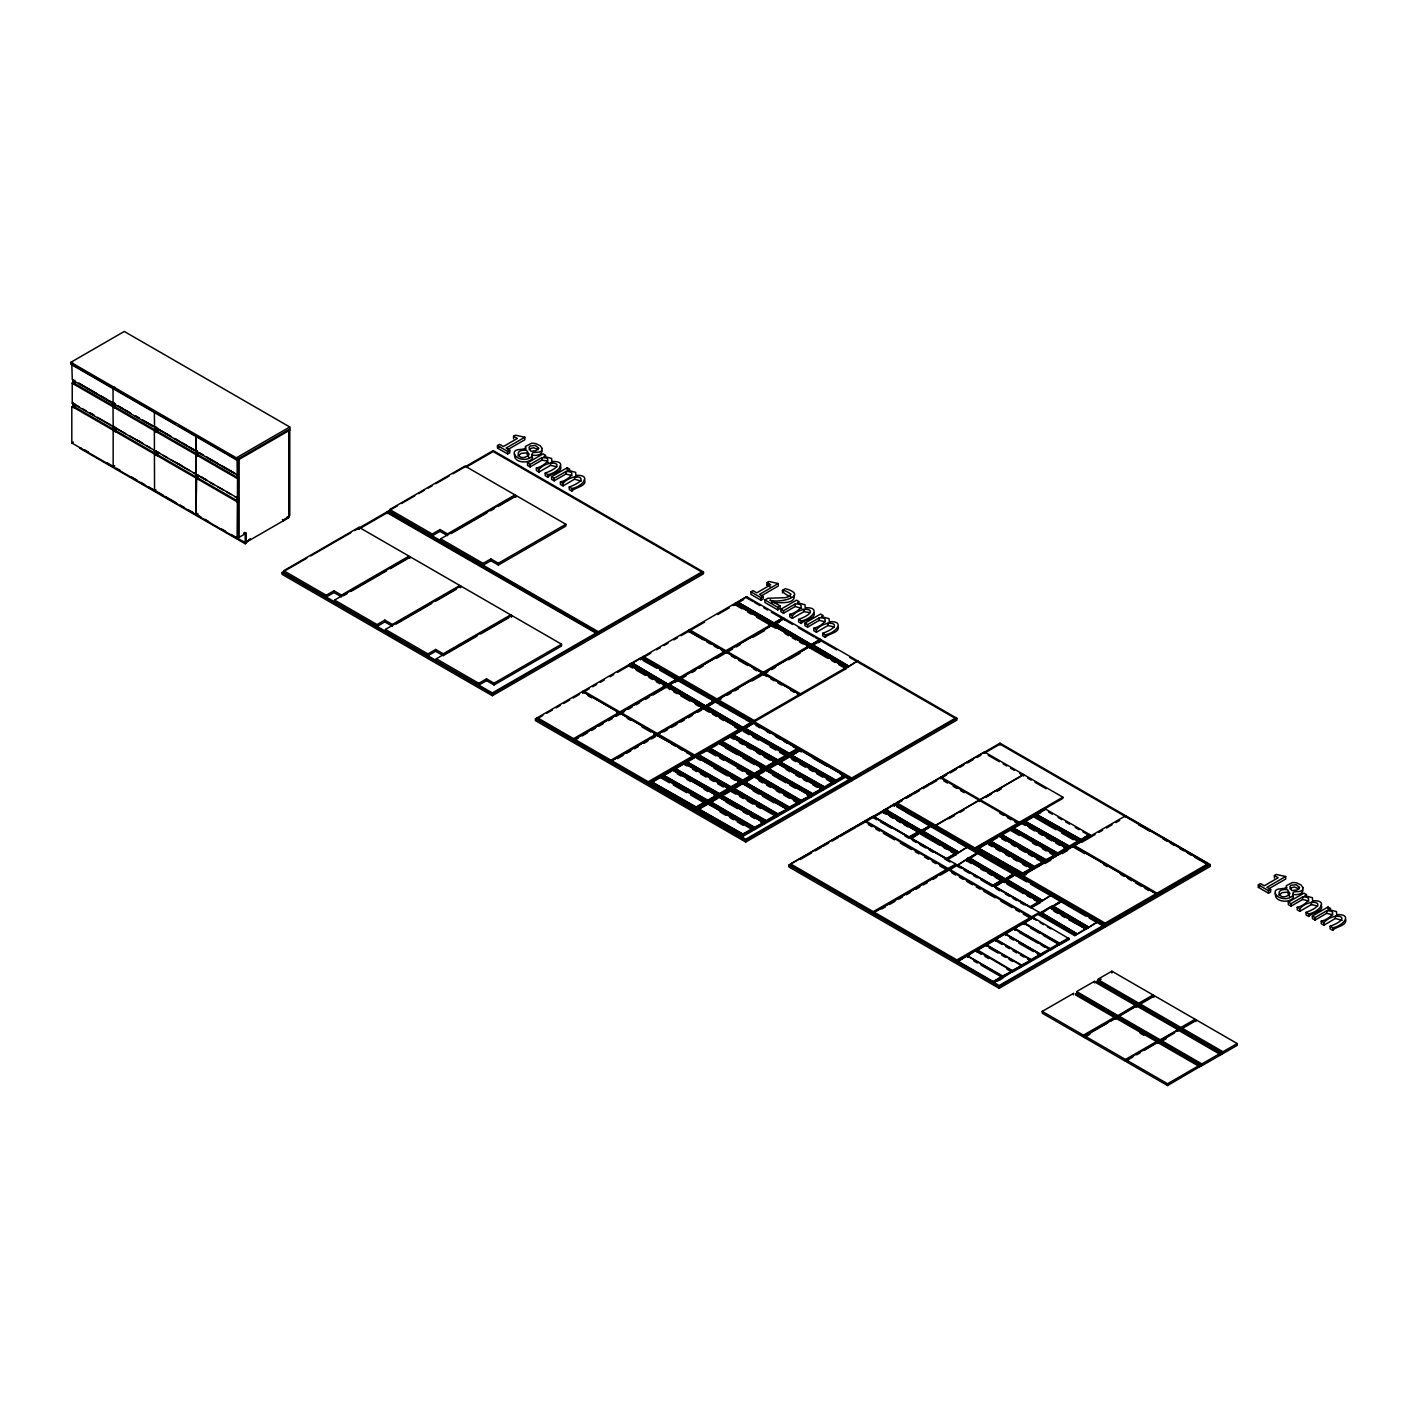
<?xml version="1.0" encoding="UTF-8"?>
<svg xmlns="http://www.w3.org/2000/svg" width="1417" height="1417" viewBox="0 0 1417 1417"><rect width="100%" height="100%" fill="white"/><g stroke="black" fill="none" stroke-linecap="round" stroke-linejoin="round"><path stroke-width="1.5" d="M528.771 457.408L526.628 452.873L521.279 453.369L517.949 455.867M1289.612 896.66L1287.468 892.143L1282.119 892.639L1278.789 895.137M582.582 692.576L582.564 691.39L583.928 692.169L582.724 692.824M617.653 711.688L617.068 712.698L617.67 711.653L583.928 692.169M578.26 738.168L574.47 740.347L574.47 739.16L619.884 712.928L656.354 733.971L656.354 735.175L610.922 761.39L610.922 760.203L656.354 733.971M666.256 685.757L630.317 665.6L629.13 666.22L628.865 664.662L630.175 665.707L629.803 664.112L666.256 685.757L667.389 685.12L630.919 663.457L667.389 685.12M654.105 733.811L654.991 733.191L654.193 734.059M693.675 756.713L693.675 755.527L657.222 735.476L694.543 756.217M665.317 685.704L619.884 711.936L583.432 690.876L583.432 692.081L619.884 713.123L665.317 686.908L665.317 685.704L630.228 665.441L628.953 666.025M666.185 687.334L666.185 686.2L620.752 712.432L620.752 713.619L657.205 734.679L702.637 708.447L702.637 707.26L700.671 707.508L701.273 706.463L667.549 686.997L666.38 687.723M667.549 687.086L668.239 685.013L704.71 706.658L668.239 685.013M691.478 755.527L692.311 754.747L691.443 755.243M705.56 706.552L742.03 728.214L705.56 706.552L704.444 707.207L704.957 708.695L703.718 709.262L703.505 707.756L658.073 733.971L657.258 735.76M703.54 709.049L704.869 708.535L703.594 709.12M722.812 651.041L723.68 650.438L688.609 631.185L703.169 639.793M723.662 650.545L725.043 652.422L679.629 678.637L679.629 677.45L725.043 651.218M760.398 673.022L761.496 672.26L725.911 651.714L680.479 677.946L680.479 679.133L686.165 675.856M734.962 604.829L736.238 604.244L770.458 623.994L769.36 624.755L769.962 623.71M704.869 708.535L738.594 728.019L738.168 729.064L739.089 728.303L738.204 729.011M721.59 698.51L717.799 700.689L717.799 699.502L763.232 673.27C766.42 674.51 761.744 675.679 763.232 672.278L808.646 646.046L808.646 647.25L763.232 673.465L726.762 652.422L726.762 651.218L772.194 625.003L773.505 626.048L774.267 623.799L810.719 645.443L774.267 623.799M775.843 628.298L772.407 626.509L772.194 625.003M797.47 694.029L798.32 693.533L764.595 674.049M799.684 694.312L754.269 720.544L754.269 721.731L799.684 695.517L798.32 693.533M806.432 645.762L807.283 645.266L773.558 625.783L772.336 626.456L773.062 625.712M808.646 646.046L807.283 645.266M809.514 647.658L809.514 646.542L764.1 672.774L764.1 673.961L800.552 695.021L845.967 668.789L845.967 667.602L843.823 667.673L844.603 666.805L810.878 647.339L809.798 648.1L810.4 647.055M843.877 667.744L845.117 667.177M542.144 450.996C541.666 455.477 535.413 455.743 531.96 455.194M1302.985 890.266C1302.506 894.747 1296.254 895.013 1292.8 894.464L1293.402 897.298C1289.913 903.851 1273.529 901.867 1275.601 893.507M525.317 450.145L526.044 448.002M1286.158 889.415L1286.884 887.272M73.099 380.11L72.285 383.316L237.861 478.84L238.286 474.589L237.117 475.669M72.249 403.172L72.214 383.051M80.769 447.648L79.724 448.25L245.212 543.791L246.257 543.189L246.257 533.235L237.117 538.407L71.806 442.972L71.806 406.732L73.029 406.272L73.347 403.154M114.069 406.945L113.006 407.069L113.201 427.544L113.732 426.765M113.395 403.845L74.109 380.996M113.006 387.921L113.112 404.111L113.927 403.137M113.165 430.626L113.165 466.848L114.724 465.963M113.218 430.148L114.228 430.06L114.299 427.296M237.56 475.226L154.984 427.544M155.817 430.52L155.657 427.102M196.29 475.173L195.741 454.839L196.892 454.928M195.741 435.71L196.361 451.438M195.741 478.291L195.741 514.53L197.459 513.733M196.662 478.45L195.918 514.619M196.715 478.22L197.034 475.067M237.117 502.185C239.207 502.84 238.641 496.056 237.135 499.103M1118.668 1015.971L1077.062 991.794M1174.498 1032.975L1159.885 1041.406L1118.686 1017.619L1119.111 1015.582L1136.771 1005.468L1136.186 1006.725M1222.021 1054.106L1180.822 1030.017L1222.021 1054.106L1201.953 1065.69L1160.753 1041.902L1161.178 1039.865L1178.82 1029.752L1178.253 1030.868M1160.753 1041.619L1201.953 1065.389L1202.378 1063.653L1219.878 1053.557L1219.665 1055.098L1222.021 1053.805M72.285 379.632L71.806 364.151L73.347 363.248M113.395 427.243L114.033 426.446M155.64 430.414L154.577 430.644L155.711 430.803M196.077 454.68L197.016 454.308M197.158 454.538L197.459 451.421M1118.934 1015.812L1117.818 1016.821L1076.619 993.034L1117.818 1017.123L1137.904 1005.238L1096.705 981.45L1094.544 982.689M1160.984 1040.096L1159.885 1041.105L1118.686 1017.317M658.586 735.423L657.205 734.484L611.79 760.699L611.79 761.903M704.851 708.766L740.383 729.153L751.683 722.032L740.383 729.153M764.1 673.784L763.249 674.474L766.88 676.564M883.429 812.703L882.862 811.215L873.722 817.078L910.192 838.138L918.801 833.161L918.287 832.257L909.661 837.234L873.722 816.493M883.269 812.649L884.332 809.762L920.784 831.407L884.332 809.762M918.287 832.257L883.198 811.551M920.589 834.188L920.182 832.753L911.042 838.634L947.512 859.676L956.121 854.699L955.607 853.813L946.999 858.791L911.042 838.032M920.837 834.259L920.536 833.143L955.607 853.813M966.961 860.951L966.465 859.481L957.325 865.344L993.795 886.404L1002.404 881.427L1001.89 880.524L993.282 885.501L957.325 864.76M966.801 860.81L976.384 854.362M967.226 956.103L967.563 957.272M1001.89 880.524L966.801 859.818M976.703 950.577L977.039 951.799M1004.139 881.25L1039.21 902.08L1030.602 907.057L995.177 886.599L1003.785 881.02L1004.157 882.419M986.214 945.05L986.533 946.326M1001.482 976.915L1001.465 975.746L1001.536 976.951M1033.276 917.454L1024.137 923.317L1060.589 944.377L1069.215 939.4L1068.701 938.497L1060.075 943.474L1024.137 922.733L1033.276 917.454L1034.109 918.942M1011.012 970.486L1011.26 971.548M1033.595 917.791L1068.701 938.497M1020.435 964.959L1020.417 965.916M1039.37 953.907L1040.255 954.916L1031.629 959.894L995.69 939.152L1004.83 933.874L1041.637 955.324L1050.245 949.744L1041.105 954.42L1005.167 933.679L1039.405 953.836L1039.37 954.969M1024.154 923.14L1014.643 928.206L1050.599 948.947L1059.721 944.271L1051.113 949.851L1014.643 928.79L1049.731 949.443M1059.207 943.97L1024.208 923.37M195.936 478.255L196.998 478.202M514.761 454.237C512.688 462.597 529.072 464.581 532.562 458.028L531.871 455.229M1118.066 1015.564L1135.743 1004.99L1135.531 1006.531L1137.904 1005.238M629.307 666.22L632.496 667.956M155.02 454.467L155.657 451.173M196.237 451.846L195.918 435.798M1076.619 993.034L1077.062 991.298L1094.703 981.184L1094.172 982.654M1077.062 992.786L1118.367 1016.503M1094.438 981.786L1135.637 1005.556M1097.998 980.706L1097.998 979.2L1111.867 971.194L1153.084 994.982L1153.084 996.771L1138.772 1005.043L1097.573 980.954L1139.197 1004.494L1139.197 1002.988L1153.084 994.982M1114.701 1017.654L1075.485 994.876M1115.551 1018.15L1084.288 1035.685L1084.288 1037.474L1125.488 1061.262L1132.945 1056.958M1140.065 1004.99L1140.065 1003.484L1153.934 995.478L1195.133 1019.266L1195.133 1021.055L1180.822 1029.327L1139.622 1005.238L1181.264 1028.777L1181.264 1027.272L1195.133 1019.266M1156.927 1041.814L1115.675 1018.079L1115.445 1019.124L1117.818 1017.831L1159.017 1041.619L1144.121 1050.511M1157.618 1042.434L1198.817 1066.222M1160.31 1040.857L1119.111 1017.069M1161.178 1041.353L1202.378 1065.141M1177.704 1029.84L1160.133 1039.848M1178.554 1030.354L1219.754 1054.124M1182.115 1029.273L1182.115 1027.768L1196.001 1019.762L1237.2 1043.55L1237.2 1045.339L1222.889 1053.61L1181.689 1029.521L1223.314 1053.061L1223.314 1051.556L1237.2 1043.55M560.193 465.856C564.161 471.985 549.991 473.845 547.848 477.175L545.226 475.651L545.226 473.119C570.307 463.749 548.928 457.904 538.991 469.523L536.37 468L536.37 470.533L538.991 472.056L550.558 465.307L556.863 466.813M584.247 479.743C588.214 485.872 574.044 487.731 571.901 491.044L569.28 489.538L569.28 487.005C594.343 477.635 572.982 471.79 563.045 483.41L560.406 481.886L560.406 484.419L563.045 485.925L574.593 479.194L581.324 481.16M814.244 612.799C815.554 619.034 804.041 619.743 801.26 623.462L798.639 621.957L798.639 619.424C823.702 610.054 802.341 604.209 792.404 615.828L789.765 614.305L789.765 616.838L792.404 618.343L803.953 611.613L809.55 612.605M838.279 626.668C839.608 632.921 828.095 633.629 825.314 637.349L822.675 635.826L822.675 633.31C847.756 623.923 826.377 618.095 816.44 629.697L813.819 628.192L813.819 630.724L816.44 632.23L828.006 625.499L834.312 626.987M1321.051 905.126C1325.001 911.255 1310.831 913.115 1308.706 916.427L1306.067 914.921L1306.067 912.389C1331.148 903.019 1309.769 897.174 1299.832 908.793L1297.21 907.27L1297.21 909.803L1299.832 911.326L1311.398 904.577L1317.704 906.065M1345.725 919.651C1347.036 925.886 1335.54 926.594 1332.742 930.314L1330.12 928.808L1330.12 926.275C1355.183 916.888 1333.822 911.06 1323.885 922.68L1321.246 921.156L1321.246 923.689L1323.885 925.195L1335.434 918.464L1342.165 920.43M289.776 428.979L236.338 459.834L70.85 364.293L70.85 362.309L124.289 331.454L289.776 426.995L289.776 515.575L288.749 516.178M113.165 388.028L114.724 387.142M71.806 442.972L73.347 442.069M156.1 427.544L142.55 420.229M155.835 427.881L156.1 431.955M113.006 466.76L114.547 465.856M197.211 451.775L197.459 455.849M154.364 490.636L155.923 489.751M162.477 496.021L163.504 495.419M70.85 362.309L236.338 457.85L289.776 426.995M178.896 425.968L237.117 459.586L238.658 458.701L238.658 537.521L237.206 536.671M289.776 430.183L238.747 459.639L237.206 458.736M238.658 498.607L72.232 403.314L72.958 402.534M246.257 534.439L245.212 535.024L245.212 543.791M283.276 519.968L288.005 517.24L283.276 520.978L282.444 519.508M246.257 542.197L288.749 517.666L288.749 430.768M245.513 542.764L250.26 539.027L245.513 542.764L241.475 540.426M507.959 449.508L524.839 439.766L524.839 437.233L506.082 448.073L509.766 450.199L509.766 452.731L507.658 453.954L497.491 448.091L497.491 445.558L499.616 444.336L503.407 446.514L517.347 438.455L513.574 436.277L513.574 438.809M513.574 436.277L515.487 435.178L524.839 437.233M595.76 633.204L492.337 692.931L283.737 572.503L283.737 570.714L358.997 527.266L408.982 556.119L408.982 557.926L390.242 568.748M466.37 467.061L493.187 451.58L701.769 572.007L598.346 631.716L389.764 511.289L389.764 509.5L465.006 466.051L514.991 494.923L514.991 496.712L498.129 506.454M354.675 530.56L387.178 511.785L597.478 633.204L597.478 634.993L492.337 695.712L282.018 574.292L282.018 572.503L306.869 558.156M310.695 555.942L350.849 532.757M388.028 513.078L388.028 511.289L397.592 505.78M401.418 503.566L414.809 495.844M418.635 493.63L424.356 490.317M428.182 488.103L432.008 485.907M435.834 483.693L449.224 475.97M453.033 473.756L493.187 450.588L703.505 572.007L703.505 573.796L598.346 634.497L387.178 512.777L358.448 529.373M497.491 448.091L499.616 446.869M497.491 445.558L507.658 451.421L509.766 450.199M548.538 462.615L546.271 460.773L541.79 460.206L530.135 466.937L527.496 465.414L527.496 462.881L543.118 453.865L545.74 455.388L544.004 456.398L551.603 458.453L551.833 461.517C568.323 460.507 558.705 472.64 547.848 474.642L545.226 473.119M527.496 462.881L530.135 464.404L541.79 457.673C555.163 457.124 542.906 466.955 536.37 468M283.737 570.714L326.229 595.246L333.987 590.765L341.497 595.087L408.982 556.119M389.764 509.5L432.256 534.032L440.014 529.551L447.506 533.89L514.991 494.923M341.497 595.087L341.497 596.876L333.987 592.554L326.229 597.035L326.229 595.246M447.506 533.89L447.506 535.679L440.014 531.34L432.256 535.821L432.256 534.032M334.589 601.853L334.589 600.064L409.85 556.633L459.834 585.487L459.834 587.276M440.616 538.867L515.859 495.419L565.844 524.272L565.844 526.079L498.359 565.029L490.867 560.707L483.108 565.188L483.108 563.399L440.616 538.867L440.616 540.656M343.375 595.795L347.112 593.634M350.867 591.474L386.487 570.909M451.261 533.518L486.881 512.954M490.619 510.775L494.374 508.614M572.061 475.563L565.826 474.075L554.171 480.824L551.55 479.3L551.55 476.767L567.154 467.752L569.793 469.275L568.058 470.267L575.656 472.339L575.887 475.403C592.377 474.394 582.759 486.527 571.901 488.528L569.28 487.005M551.55 476.767L554.171 478.291L565.826 471.56C579.216 470.993 566.959 480.841 560.406 481.886M334.589 600.064L377.081 624.596L384.839 620.115L392.35 624.454L459.834 585.487M483.108 563.399L490.867 558.918L498.359 563.24L565.844 524.272M392.35 624.454L392.35 626.243L384.839 621.921L377.081 626.385L377.081 624.596M385.442 631.22L385.442 629.431L460.702 585.983L510.687 614.854L510.687 616.643M396.087 624.082L431.707 603.518M435.462 601.357L456.079 589.437M385.442 629.431L427.952 653.963L435.692 649.482L443.202 653.804L510.687 614.854M476.944 636.127L443.202 655.61L435.692 651.271L427.952 655.752L427.952 653.963M436.312 658.781L511.555 615.35L561.539 644.204L561.539 645.993L494.055 684.96L486.545 680.638L478.804 685.12L478.804 683.313L436.312 658.781L436.312 660.588M480.7 633.948L508.809 617.723M478.804 683.313L486.545 678.849L494.055 683.171L561.539 644.204M282.018 572.503L492.337 693.923L597.478 633.204M388.028 511.289L598.346 632.708L703.505 572.007M761.372 595.813L778.252 586.071L778.252 583.538L759.494 594.378L763.178 596.504L763.178 599.037L761.053 600.259L750.904 594.396L750.904 591.863L753.029 590.641L756.802 592.82L770.759 584.76L766.987 582.582L766.987 585.115L770.759 587.293M766.987 582.582L768.882 581.484L778.252 583.538M774.408 735.352L850.891 779.509L850.891 781.298L745.732 842.017L535.431 720.598L535.431 718.809L640.573 657.895L770.582 733.156M641.44 659.383L641.44 657.594L746.6 596.681L956.9 718.295L956.9 720.102L851.741 780.802L841.503 775.099M766.987 585.115L768.882 584.017M629.803 664.715L630.919 664.059M633.682 662.465L640.573 658.498L641.104 659.383M737.974 602.26L774.426 623.303L737.974 602.26L746.6 596.681M539.045 717.711L542.888 715.479M546.608 713.336L552.471 709.952M556.066 707.88L560.14 705.524M563.647 703.505L569.705 699.998M573.106 698.032L579.287 694.472M582.617 692.665L589.118 688.804M592.696 686.731L596.681 684.429M600.347 682.303L604.244 680.054M609.93 676.777L613.756 674.563M617.493 672.402L632.921 663.51M679.629 677.45L643.159 656.408L643.159 657.594L650.828 653.166M656.567 649.854L660.411 647.64M663.988 645.567L668.062 643.212M673.819 639.899L677.645 637.685M681.01 635.737L704.586 622.134M717.834 614.482L729.348 607.84M733.191 605.626L743.659 599.568M582.848 692.931L583.946 692.258M688.875 631.734L689.955 631.114L689.441 629.679L725.911 650.722L771.326 624.507L771.326 625.694L725.911 651.926M735.157 605.006L736.255 604.333L734.874 603.447L734.874 604.652M750.904 591.863L761.053 597.726L763.178 596.504M782.361 590.358L785.319 588.657C809.922 595.547 779.244 603.766 769.909 600.082L780.129 605.98L780.129 608.513L777.738 609.895L764.897 602.473L764.897 599.94L767.819 598.257L785.284 597.708L789.411 596.344L791.005 594.237C779.864 586.231 780.625 593.245 791.005 596.77M764.897 599.94L777.738 607.362L780.129 605.98M801.827 608.46L795.185 606.494L783.53 613.242L780.909 611.719L780.909 609.186L796.513 600.17L799.153 601.694L797.417 602.686L805.015 604.758L805.246 607.822C821.736 606.813 812.118 618.946 801.26 620.947L798.639 619.424M780.909 609.186L783.53 610.709L795.185 603.979C808.576 603.412 796.319 613.26 789.765 614.305M663.953 684.925L663.351 685.97L664.431 685.208M722.953 651.377L724.176 650.722M617.068 712.698L618.166 712.078M663.351 685.97L664.449 685.367M723.077 651.483L724.176 650.881M769.36 624.755L770.458 624.153M573.602 738.664L619.034 712.432L619.034 713.619L573.602 739.851L573.602 738.664L537.149 717.604L537.149 718.809L745.732 839.218L849.155 779.509M666.256 685.155L667.903 684.216M668.417 683.915L677.043 678.938L668.417 684.517L631.964 662.873L668.417 684.517M771.769 624.259L783.052 617.741L771.769 624.844L736.344 604.404L735.813 602.898L772.283 623.958L771.769 624.844M669.285 684.411L705.737 706.056L669.285 685.013L677.893 679.434L678.424 680.939M775.294 623.214L811.764 644.859L775.294 623.799L783.92 618.237L784.433 619.725M667.124 686.253L668.239 685.615M669.285 685.013L677.893 680.036M773.133 625.056L774.267 624.401M775.294 623.799L783.92 618.822M620.77 713.442L620.168 714.487L619.884 711.936M726.779 652.227L726.195 653.272L725.911 650.722M582.033 735.972L587.718 732.695M591.509 730.517L595.282 728.32M599.072 726.142L602.863 723.963M608.531 720.686L612.321 718.49M616.112 716.311L624.543 711.44M628.333 709.262L632.106 707.065M635.896 704.887L639.687 702.708M645.355 699.413L649.145 697.235M652.936 695.056L667.035 686.749L703.062 707.597L714.363 700.494L703.062 707.597M667.637 686.554L669.798 685.314M674.97 682.321L678.424 680.337M691.833 672.579L695.623 670.4M699.413 668.222L703.204 666.025M716.453 658.374L724.016 654.016M726.779 652.422L726 653.095L727.275 652.511M728.657 651.324L732.447 649.145M736.238 646.949L740.011 644.77M753.259 637.119L764.631 630.565M773.664 625.34L779.261 622.116M620.044 714.381L621.248 713.725M825.456 621.868L819.239 620.38L807.584 627.111L804.945 625.606L804.945 623.073L820.567 614.057L823.188 615.58L821.453 616.572L829.051 618.644L829.282 621.709C845.772 620.699 836.154 632.832 825.314 634.816L822.675 633.31M804.945 623.073L807.584 624.596L819.239 617.865C832.611 617.298 820.354 627.129 813.819 628.192M654.317 734.201L655.469 733.475M806.627 646.258L807.779 645.55M620.752 712.432L657.205 733.475L702.637 707.26M716.949 698.988L762.364 672.774L762.364 673.961L716.949 700.193L716.949 698.988L680.479 677.946M811.764 644.257L820.372 639.28L809.089 646.4L811.232 644.558M706.605 705.967L743.057 727.612L706.605 706.552L715.213 700.99L715.744 701.876M846.41 667.938L857.692 660.836L846.41 667.938L810.985 647.498L810.471 645.993L811.587 645.355L848.039 666.397L811.587 645.355M812.614 644.753L849.084 666.397L812.614 644.753L821.24 639.775L821.754 641.263L836.668 649.889M704.444 707.809L705.56 707.154M706.605 706.552L715.213 701.592M810.471 646.595L811.587 645.957M812.614 645.355L821.24 640.378M617.475 758.626L623.143 755.332M626.934 753.153L630.724 750.975M634.497 748.778L638.288 746.6M643.973 743.323L647.746 741.126M651.537 738.948L655.327 736.769M663.758 731.898L667.531 729.702M671.321 727.523L677.007 724.246M680.78 722.068L684.57 719.871M688.361 717.693L692.151 715.496M697.819 712.22L701.61 710.041M704.957 708.11L714.009 702.885M727.275 695.216L731.048 693.037M734.838 690.858L738.629 688.662M751.878 681.028L767.872 671.782M771.663 669.603L775.453 667.407M788.702 659.755L800.056 653.202M827.741 658.267L809.514 647.746L810.382 647.25M810.985 646.896L813.128 645.656M818.3 642.663L821.754 640.679M657.311 735.848L658.586 735.264M763.373 674.722L764.595 674.209M798.302 693.639L797.488 694.312L798.816 693.816M843.77 667.584L845.046 667.354M691.514 755.598L692.789 755.013M691.779 755.81L692.789 755.243M797.789 694.596L798.798 694.029M611.79 760.699L648.242 781.759L693.675 755.527M658.073 733.971L694.543 755.031L739.957 728.799L739.957 730.003L734.484 726.832M764.1 672.774L800.552 693.816L845.967 667.602M742.366 729.596L741.339 729.011L648.242 782.946L648.242 781.759M824.942 787.232C824.907 790.19 844.886 773.912 824.428 786.931L780.554 762.187L789.18 757.209L788.649 756.324L742.207 729.702L742.207 728.497L743.836 728.745L743.323 727.86M753.49 722.581C737.672 733.776 745.767 723.821 753.49 723.184M649.624 782.538L660.924 776.622L649.11 783.442C649.021 780.537 649.836 784.965 651.271 782.804L695.145 808.133L651.271 782.804M699.095 809.213L742.969 834.542L752.108 829.866L751.595 828.98L742.969 833.958L699.095 809.213L707.721 804.236L707.207 803.35L660.747 776.729L660.747 775.524L672.03 770.21M672.561 770.511L672.384 768.811L684.198 763.196L661.774 776.729L661.261 775.825M708.677 801.898L708.075 803.439L730.995 790.208L684.021 763.285L684.021 762.098L695.836 756.465L740.737 782.397L740.737 783.583L729.968 789.818M686.182 761.443L695.836 756.465M742.721 781.847C741.693 780.891 747.999 778.801 752.374 775.684L752.374 776.87L741.587 783.087L695.658 756.572L695.658 755.385L707.455 749.752M697.802 754.73C706.268 748.211 713.406 748.07 698.847 754.73L742.721 780.058L751.329 775.081L751.86 775.985L742.721 780.661L698.847 755.332M707.455 750.355L707.296 748.654L718.578 743.34M719.446 742.242C731.03 735.281 737.903 733.156 722.121 741.286L765.995 766.615L774.603 761.655L775.648 763.444L764.861 769.661L718.933 743.128C718.826 740.241 719.641 744.669 721.076 742.49L764.95 767.819L721.076 742.49M730.729 736.911L730.57 735.228L733.227 734.874L754.003 722.883L797.877 748.814M732.713 734.573L741.853 729.294M742.207 728.497L744.35 727.86M684.535 762.984L686.182 762.045L730.038 787.976L684.535 762.399M696.172 756.271L697.802 755.332L741.676 781.245L696.172 755.668M707.809 748.955L730.729 736.326L774.603 761.655M731.083 736.114L732.713 735.175L776.587 761.106L731.083 735.529M652.298 782.202L696.172 807.531L705.312 802.854L704.798 801.951L696.172 806.928L652.298 782.202L660.924 777.225M706.693 803.244L717.463 797.027L717.463 795.84L716.435 795.238L707.809 800.215L663.935 775.489L670.826 771.503M672.898 769.112L718.401 794.689L674.545 769.36M675.572 768.758L719.446 794.087L728.586 789.411L728.055 788.525L719.446 793.502L675.572 768.758L684.198 763.781M739.692 781.794L731.083 786.772L687.21 762.045L695.836 757.068M707.809 749.558L709.439 749.203L753.313 774.532L709.439 749.203M755.031 775.347L764.011 770.157L764.011 768.97L762.966 768.368L754.358 773.345L710.484 748.601L717.374 744.633M730.57 736.415L776.498 762.948L787.285 756.713L787.285 755.527C760.238 771.468 804.608 744.988 777.632 759.902L733.758 735.175L742.366 730.198M742.721 728.799L788.224 754.375L744.35 729.047M797.877 748.211L789.251 753.189L745.395 728.462L754.003 722.883M650.137 783.442L694.011 808.168L695.145 807.531M661.774 776.126L706.782 801.402L662.908 775.489L706.782 800.818M673.412 770.016L717.285 794.742L718.401 794.087M685.049 763.285L728.923 788.029L730.038 787.374M696.686 756.572L740.56 781.298L741.676 780.661M708.323 749.859L752.197 774.585L753.313 773.93M719.96 743.128L763.834 767.872L764.95 767.217M731.597 736.415L775.471 761.142L776.587 760.504M743.234 729.702L787.108 754.429L788.224 753.791M694.011 808.168L696.172 808.717L695.658 807.832M705.648 801.455L707.809 802.004L707.296 801.101M663.935 775.489L707.809 800.818L716.949 795.539M717.285 794.742L719.446 795.291L718.933 794.388M728.923 788.029L731.083 788.56L730.57 787.675M687.21 762.045L731.083 787.374L740.223 782.095M740.56 781.298L741.073 782.202L742.207 780.962M752.197 774.585L754.358 775.134L753.826 774.231M710.484 748.601L754.358 773.93L763.48 768.669M763.834 767.872L765.995 768.421L765.463 767.518M722.121 741.888L765.995 767.217L775.117 761.939M775.471 761.142L777.632 761.691L777.101 760.805M787.108 754.429L789.251 754.978L788.738 754.074M745.395 728.462L789.251 753.791L798.905 748.814L798.905 750L788.135 756.217M694.011 808.77L696.172 808.133M696.172 808.717L696.686 807.229L705.825 802.553L705.825 803.74L695.056 809.975L694.543 809.072M705.648 802.057L707.809 801.402M708.837 800.818L717.463 795.84M717.285 795.344L719.446 794.689M719.446 795.291L719.96 793.786L729.1 789.11L729.1 790.314L718.33 796.531L672.384 770.016M728.923 788.614L731.083 787.976M732.111 787.374L740.737 782.397M741.073 781.599L742.721 781.245M752.197 775.188L754.358 774.532M755.385 773.93L764.011 768.97M763.834 768.457L765.995 767.819M765.995 768.421L766.508 766.916L775.648 762.24M775.471 761.744L777.632 761.106M787.108 755.031L789.251 754.375M789.251 754.978L789.783 753.49L798.905 748.814M707.809 802.004L708.837 801.402M731.083 788.56L732.111 787.976M754.358 775.134L755.385 774.532M777.632 761.691L778.659 761.106M763.745 822.551L754.606 827.227L710.732 801.898L754.606 827.829L764.259 822.852L764.259 824.056L753.49 830.273L707.544 803.74L695.906 810.471L695.906 809.266L697.554 809.514L697.04 808.629M707.207 803.35L698.067 808.629L706.693 803.049M718.844 796.637C703.027 807.832 711.104 797.86 718.844 797.222M766.243 822.303C765.233 821.346 771.539 819.256 775.896 816.139L775.896 817.326L765.127 823.543L719.181 797.027L719.181 795.84L720.828 796.088L720.314 795.185M730.481 789.907L721.342 795.185L729.968 789.606M787.02 809.125L777.88 813.801L734.006 788.472L777.88 814.403L787.533 809.426L787.533 810.613L776.764 816.83L730.818 790.314L730.818 789.11L732.465 789.358L731.934 788.472M786.506 808.824L742.632 783.495C712.645 799.578 761.992 771.557 734.006 789.074M742.632 784.097L743.571 781.759M745.643 782.343L789.517 807.672L798.657 802.996L798.143 802.111L789.517 807.088L745.643 782.343L754.269 776.782L744.616 781.759L753.224 776.179M810.294 795.681L801.154 800.357L757.28 775.028L801.154 800.959L810.807 795.982L810.807 797.169L800.038 803.404L754.092 776.87L754.092 775.684L755.739 775.931L755.208 775.028M765.393 769.75C749.558 780.962 757.652 770.99 765.393 770.352M765.906 770.653L766.845 768.315M777.012 763.037C758.591 775.878 773.345 761.797 777.543 763.338L822.445 789.269L822.445 790.456L811.675 796.673L765.729 770.157M824.942 787.817L834.082 782.538L834.082 783.743L823.312 789.96L777.366 763.444L777.366 762.24L778.996 762.488L778.482 761.602M788.649 756.324L779.527 761.602L788.135 756.023M789.18 757.209L790.119 754.871M800.286 749.611C784.469 760.805 792.564 750.833 800.286 750.195M695.906 809.266L698.067 808.629M708.075 802.854L709.704 801.898M719.181 795.84L721.342 795.185M730.818 789.11L732.979 788.472M732.979 787.87L742.118 783.194M742.455 782.397L744.616 781.759M744.616 781.157L753.755 776.481L754.269 777.366M754.092 775.684L756.253 775.028M765.729 768.97L767.89 768.315M777.366 762.24L779.527 761.602M789.003 755.527L791.164 754.871M731.331 789.411L732.979 789.074L776.853 814.988L732.979 789.074M742.969 783.3L744.616 782.343L788.49 808.275L742.969 782.698M754.606 775.985L800.818 749.894L844.674 775.825M696.438 809.568L741.941 835.144L698.067 809.815M708.075 803.439L709.704 803.102L753.578 828.431L709.704 803.102M710.732 802.5L717.64 798.515M719.694 796.124L765.215 821.718L721.342 796.389M722.369 795.787L766.243 821.116L775.382 816.44L774.869 815.537L766.243 820.514L722.369 795.787L730.995 790.81M754.606 776.569L756.253 776.233L800.127 801.561L756.253 776.233M757.28 775.63L764.17 771.645M766.243 769.254L811.764 794.831L767.89 769.502M821.417 788.667L812.791 793.644L768.917 768.917L777.543 763.94M789.517 755.828L810.223 767.093M844.674 775.241L836.065 780.2L792.192 755.474L800.818 749.894M696.951 810.471L740.825 835.198L741.941 834.542M708.589 803.74L752.462 828.484L753.578 827.829M720.226 797.027L764.1 821.754L765.215 821.116M731.331 790.013L775.719 815.041L776.853 814.403M743.5 783.583L787.356 808.328L788.49 807.672M755.119 776.87L798.993 801.615L800.127 800.959M766.756 770.157L810.63 794.884L811.764 794.246M777.88 762.541L823.383 788.118M790.031 756.713L835.02 781.405L814.049 769.289M740.825 835.198L742.969 835.747L742.455 834.843M752.462 828.484L754.606 829.034L754.092 828.13M764.1 821.754L765.729 821.417M775.719 815.041L777.88 815.59L777.366 814.686M787.356 808.328L789.517 808.877L789.003 807.973M798.993 801.615L801.154 802.146L800.64 801.26M810.63 794.884L812.791 795.433L812.278 794.547M768.917 768.917L812.791 794.246L821.931 788.968M822.267 788.171L824.428 788.72L823.915 787.817M833.904 781.458L836.065 782.007L835.552 781.104M792.192 755.474L836.065 780.802L845.205 775.524L845.719 777.03L834.95 783.247L789.003 756.713M740.825 835.8L742.969 835.144M742.969 835.747L743.5 834.259L752.622 829.565L752.622 830.769L741.853 836.986L741.339 836.083M752.462 829.069L754.606 828.431M754.606 829.034L755.119 827.528L764.259 822.852M764.1 822.356L766.243 821.718M775.719 815.643L777.88 814.988M777.88 815.59L778.394 814.102L787.533 809.426M787.887 808.629L789.517 808.275M789.517 808.877L790.031 807.371L799.17 802.695L799.17 803.9L788.401 810.117L742.455 783.583M798.993 802.199L801.154 801.561M801.154 802.146L801.668 800.658L810.807 795.982M810.63 795.486L812.791 794.831M812.791 795.433L813.305 793.945L822.445 789.269M822.267 788.773L824.428 788.118M834.418 781.759L836.065 781.405M836.065 782.007L836.579 780.501L845.719 775.825M824.428 788.72L825.456 788.118M535.431 718.809L745.732 840.228L850.891 779.509M641.44 657.594L851.741 779.013L956.9 718.295M1102.568 925.815L999.144 985.523L790.544 865.096L790.544 863.909L864.512 821.205L1031.718 917.95L1039.299 913.575L1039.299 912.371L956.564 864.6L948.965 868.993L948.965 870.18L956.564 865.805L960.319 867.966M865.362 821.913L865.362 820.709L872.943 816.334L955.696 864.104L955.696 865.309L948.115 869.684M885.359 809.178L921.829 830.823L885.359 809.762L893.985 804.201L1104.286 925.815L1104.286 927.604L999.144 988.322L788.826 866.903L788.826 865.096L893.985 804.395M984.673 753.029L999.995 744.173L1208.577 864.6L1105.154 924.327L896.571 803.9L896.571 802.695L940.091 777.579L1019.319 823.507L1062.856 798.373L1062.856 797.186L1023.8 774.638L980.281 799.773L1019.319 822.321L1062.856 797.186M940.959 778.27L940.959 777.065L984.478 751.949L1023.535 774.479L1023.535 775.684L1019.815 773.54M894.853 805.688L894.853 803.9L999.995 743.181L1210.313 864.6L1210.313 866.389L1105.154 927.108L1089.177 918.074M883.216 811.02L884.332 810.365M885.359 809.762L893.985 804.785L894.499 805.688M800.038 859.623L811.622 852.945M815.2 850.873L821.205 847.401M822.781 846.498L828.484 843.204M832.275 841.025L838.439 837.465M839.856 836.632L855.673 827.51M856.913 826.784L888.229 808.7M896.571 803.9L902.31 800.57M906.03 798.426L911.893 795.043M913.593 794.069L919.544 790.633M923.069 788.596L929.127 785.089M930.632 784.221L936.796 780.678M940.622 778.464L946.627 774.993M950.205 772.938L956.103 769.52M959.77 767.394L963.666 765.162M967.439 762.984L973.178 759.654M976.915 757.51L980.847 755.243M909.661 836.632L918.287 831.655M921.829 830.22C949.071 814.917 905.587 840.246 921.298 830.521M909.661 837.234L918.801 832.558M923.193 831.62L920.536 832.558L921.652 831.318L958.105 852.963L924.026 833.285M922.68 830.716L959.15 852.361L922.68 831.318L931.306 825.739L931.819 826.642M920.536 832.558L921.652 831.318M922.68 831.318L929.587 827.333M911.042 838.634L920.182 832.753M896.571 802.695L935.61 825.243L979.147 800.109L979.147 801.313M940.959 777.065L979.997 799.613L1023.535 774.479M935.893 826.589L935.893 825.403L979.413 800.268L979.413 801.473M948.859 818.796L954.544 815.519M960.212 812.242L964.003 810.046M985.683 797.541L991.351 794.246M997.037 790.969L1000.827 788.791M997.302 791.129L1001.093 788.95M946.999 858.188L955.607 853.211M956.475 853.902L967.758 846.781L956.475 853.902L921.05 833.462M946.999 858.791L956.121 854.114M974.931 847.951L1018.469 822.816L1018.469 824.003L974.931 849.137L974.931 847.951L935.893 825.403M975.693 848.393L1021.639 874.909L1021.639 876.113L1032.408 869.879L1032.408 868.692L987.507 842.761L975.693 849.58L975.693 848.393L977.34 848.641L976.827 847.738M986.994 842.46C968.555 855.301 983.309 841.237 987.507 842.761M1043.532 861.678L1034.392 866.354L990.518 841.025L1034.392 866.956L1044.046 861.979L1044.046 863.166L1033.276 869.383L987.33 842.867L987.33 841.663L988.977 841.911L988.464 841.025M1043.018 861.377L999.144 836.048C976.402 846.356 999.693 837.854 998.967 834.95L1000.615 835.198L1000.101 834.312M1010.268 829.034C980.617 845.648 1034.197 816.706 998.967 834.95M1010.604 828.237L1056.551 854.752L1056.551 855.957L1010.604 829.423L1010.604 828.237L1012.252 828.484L1011.738 827.581M1066.293 847.933L1022.419 822.604L1013.279 827.882L1012.765 826.997L1021.391 822.019L1022.419 823.206L1013.793 828.183L1057.667 852.91L1066.293 847.933L1067.32 848.535L1067.32 849.739L1058.34 854.912M1022.419 823.206L1023.357 820.868M1090.594 835.109C1071.376 849.722 1088.132 831.318 1090.594 836.296L1079.825 842.513L1033.879 815.997C1011.224 825.969 1035.03 817.892 1033.879 814.793L1035.526 815.041L1034.995 814.155M1045.693 809.178C1025.607 821.771 1041.849 807.442 1045.693 809.178L1090.08 834.808M976.224 848.694L977.854 847.738M987.33 841.663L989.491 841.025M989.491 840.423L998.631 835.747M999.499 835.251L1001.128 834.312M1011.118 828.538L1012.765 827.581M1012.765 826.997L1021.905 822.321M1022.242 821.523L1024.402 820.868M1024.402 820.266L1033.542 815.59M1033.879 814.793L1036.04 814.155M1036.04 813.553L1045.179 808.877M987.862 842.566L989.491 841.627L1033.365 867.541L987.862 841.964M1011.118 829.122L1012.765 828.183L1056.639 854.114L1012.765 828.786L1011.649 829.423M1022.755 821.807L1024.402 821.47L1068.276 847.384M1034.392 815.094L1036.04 814.74L1079.913 840.671L1036.04 814.74M976.738 849.58L977.854 848.942L1021.728 874.271L977.854 848.942M1031.381 868.09L1022.755 873.067L978.881 848.34L987.507 843.363M990.518 841.627L997.426 837.642M999.499 835.853L1001.128 835.499L1045.002 860.827L1001.128 835.499M1054.655 855.248L1046.029 859.641L1002.156 834.896L1010.782 829.919M1022.755 822.409L1024.402 822.055L1056.834 840.777M1069.817 846.498C1069.8 849.456 1089.762 833.178 1069.304 846.197L1025.43 821.47L1034.056 816.493M1089.567 834.507L1080.941 839.484L1037.067 814.74L1040.521 812.756M873.297 911.68L947.247 868.993L947.247 870.18L873.297 912.867L873.297 911.68L790.544 863.909M865.362 820.709L948.115 868.479L955.696 864.104M874.165 913.38L874.165 912.176L948.115 869.489M967.333 859.588L967.935 858.029L1004.387 879.691L970.308 860.013M968.962 857.444L1005.432 879.089L968.962 858.029L977.588 852.467L978.102 853.955M966.819 859.287L967.935 858.029M968.962 858.029L977.588 853.052M881.746 908.988L885.536 906.809M889.327 904.613L895.013 901.336M898.803 899.14L902.594 896.943M906.402 894.765L910.192 892.568M915.878 889.291L919.668 887.095M923.459 884.917L927.249 882.72M932.935 879.443L936.726 877.247M940.534 875.051L948.115 870.676L948.115 868.479M957.325 865.344L966.465 859.481M993.282 884.917L1001.89 879.939M1002.758 880.63L1014.041 873.51L1002.758 880.63L967.333 860.172M993.282 885.501L1002.404 880.825M1006.814 879.886L1004.139 880.825L1005.255 879.585L1041.708 901.23L1007.646 881.551M1006.283 878.983L1042.753 900.627L1006.283 879.585L1014.909 874.006L1015.422 875.511M1039.21 902.08L1039.741 902.966L1031.115 907.943L994.663 886.9L1003.785 881.02M1004.139 880.825L1005.255 879.585M1006.283 879.585L1013.19 875.6M1008.532 878.894L1013.704 875.901M1020.612 874.307L1021.728 873.669M988.375 842.867L1032.249 867.594L1033.365 866.956M1000.012 836.154L1043.886 860.881L1045.002 860.225M1055.523 854.168L1056.639 853.512M1023.287 822.71L1067.143 847.437L1068.276 846.799M1034.392 815.696L1078.78 840.724L1079.913 840.086M1020.612 874.909C1022.312 872.535 1023.216 875.936 1022.242 873.97M978.881 848.34L1022.755 873.669L1031.895 868.391M1032.249 867.594L1034.392 868.143L1033.879 867.239M1043.886 860.881L1046.029 861.43L1045.516 860.526M1002.156 834.896L1046.029 860.225L1055.169 855.549M1055.523 854.752C1057.224 852.379 1058.127 855.779 1057.153 853.813M1013.793 828.183L1057.667 853.512L1066.806 848.234M1067.143 847.437L1069.304 847.986L1068.79 847.1M1078.78 840.724L1080.941 841.273L1080.427 840.37M1021.126 875.21L1022.755 874.271M1022.755 874.856L1023.287 873.368L1032.408 868.692M1032.249 868.196L1034.392 867.541M1034.392 868.143L1034.906 866.655L1044.046 861.979M1044.4 861.182L1046.029 860.827M1046.029 861.43L1046.543 859.924L1055.683 855.248L1055.683 856.453L1044.914 862.67L998.967 836.154M1056.037 855.053L1057.667 854.114M1057.667 854.699L1058.18 853.211L1067.32 848.535M1067.143 848.039L1069.304 847.384M1069.817 847.1L1078.957 841.822L1078.957 843.009L1068.188 849.226L1022.242 822.71M1078.78 841.326L1080.941 840.671M1069.304 847.986L1070.331 847.384M1080.941 841.273L1081.968 840.671M1026.191 874.36L1022.401 876.556L1022.401 875.352L1073.431 845.896L1156.183 893.666L1156.183 894.853M1074.299 845.4L1157.034 893.171L1157.034 894.357L1074.299 846.587L1074.299 845.4L1125.328 815.944L1208.063 863.715L1208.063 864.901L1194.903 857.303M1045.091 863.449L1050.759 860.19M1062.095 853.636L1067.763 850.359M1081.862 842.229L1095.075 834.595M1098.866 832.399L1102.639 830.22M1106.429 828.042L1112.097 824.765M1115.87 822.586L1119.66 820.408M1030.602 906.455L1039.21 901.478M1040.078 902.168L1051.361 895.066L1040.078 902.168L1004.653 881.728M1030.602 907.057L1039.741 902.381M956.9 959.947L1030.85 917.26L1030.85 918.446L956.9 961.151L956.9 959.947L874.165 912.176M948.965 868.993L1031.718 916.764L1039.299 912.371M1040.946 912.424L1077.398 934.069L1040.946 912.424L1049.554 907.447L1086.024 929.091L1074.724 935.61L1039.299 915.169L1038.785 913.664L1039.901 913.026L1076.371 934.069L1039.901 913.026M1086.361 928.897L1097.661 921.776L1086.361 928.897L1050.936 908.439L1050.422 906.951L1051.538 906.313L1088.008 927.958L1053.929 908.279M1052.583 905.711L1089.035 927.356L1052.583 906.313L1061.191 900.734L1061.705 901.637M966.908 955.767L957.768 961.647L966.908 955.767L1003.697 977.216L1012.323 971.637L1003.183 976.331L967.244 955.572L976.384 950.293L1013.19 971.743L1021.799 966.766L1021.285 965.88L1012.677 970.84L977.252 949.797L976.72 951.622M976.72 950.098L985.86 944.82L1022.667 966.27L1031.293 961.293L1030.761 960.389L1022.153 965.367L986.728 944.926L994.823 940.25L1002.12 944.448M986.427 946.308L986.214 944.625L995.336 939.347L1032.143 960.797L1040.769 955.82L1040.255 954.916M1005.167 933.679L1023.783 922.928M1038.785 914.266L1039.901 913.628M1040.946 913.026L1049.554 907.447M1050.422 907.553L1051.538 906.313M1052.583 906.313L1061.191 901.336M976.384 950.293C973.196 949.372 965.916 960.159 967.244 955.572M977.252 950.4L984.142 946.414M1005.167 934.281L1014.306 928.401M1039.299 914.567L1041.46 913.327M1043.178 912.335L1049.554 908.049M1050.936 907.854L1059.987 902.629M1039.299 915.169L1042.894 913.097M993.707 981.202L1002.333 976.224L993.707 981.804L957.768 961.045M1003.183 975.728L1011.809 971.353M1012.677 970.255L1021.285 965.88M1022.153 964.782L1030.761 960.389M1031.629 959.309L1040.255 954.332M1041.105 953.836L1049.731 948.859M1050.599 948.363L1059.207 943.385M1060.075 942.89L1068.701 937.912M1074.724 935.61L1086.024 928.507M994.22 982.087C1011.331 971.46 1000.207 981.786 993.707 981.804M1003.183 976.331L1012.323 971.637M1012.677 970.84L1021.799 966.164M1022.153 965.367L1031.293 960.691M1031.629 959.894L1040.769 955.217M1041.105 954.42L1050.245 949.744M1050.599 948.947L1059.721 944.271M1060.075 943.474L1069.215 938.798M1022.401 875.352L1105.154 923.122L1156.183 893.666M1157.034 893.171L1208.063 863.715M788.826 865.096L999.144 986.515L1104.286 925.815M894.853 803.9L1105.154 925.319L1210.313 864.6M1268.8 888.778L1285.68 879.036L1285.68 876.503L1266.922 887.343L1270.624 889.469L1270.624 892.002L1268.498 893.224L1258.349 887.361L1258.349 884.828L1260.475 883.606L1264.247 885.784L1278.187 877.725L1274.414 875.547L1274.414 878.079M1274.414 875.547L1276.327 874.448L1285.68 876.503M1107.651 1023.003L1083.438 1036.978L1042.239 1013.19L1042.239 1011.401L1073.714 993.264L1073.395 994.84M1258.349 887.361L1260.475 886.139M1097.573 981.255L1101.151 979.182M1258.349 884.828L1268.498 890.691L1270.624 889.469M1308.847 900.964L1302.63 899.476L1290.976 906.207L1288.336 904.684L1288.336 902.151L1303.959 893.135L1306.58 894.658L1304.844 895.65L1312.443 897.723L1312.673 900.787C1329.164 899.777 1319.546 911.91 1308.706 913.912L1306.067 912.389M1288.336 902.151L1290.976 903.674L1302.63 896.943C1316.003 896.394 1303.746 906.225 1297.21 907.27M1042.239 1011.401L1083.438 1035.189L1114.807 1017.069C1112.221 1022.029 1123.451 1012.818 1111.371 1020.86M1097.573 980.954L1139.197 1004.494M1136.611 1006.973L1138.772 1005.733L1179.971 1029.822L1138.772 1005.733M1084.288 1037.474L1089.886 1034.251M1332.901 914.833L1326.684 913.345L1315.011 920.076L1312.39 918.57L1312.39 916.037L1328.012 907.022L1330.634 908.545L1328.898 909.537L1336.497 911.609L1336.727 914.673C1353.217 913.664 1343.599 925.797 1332.742 927.781L1330.12 926.275M1312.39 916.037L1315.011 917.561L1326.684 910.83C1340.057 910.263 1327.8 920.094 1321.246 921.156M1084.288 1035.685L1125.488 1059.473L1156.874 1041.353L1156.644 1042.912L1159.017 1041.619M1126.356 1059.969L1157.831 1041.832L1157.423 1043.39L1159.885 1042.115L1201.085 1065.903L1167.555 1085.546L1126.356 1061.758L1126.356 1059.969L1167.555 1083.757L1198.924 1065.637L1198.711 1067.196L1201.085 1065.903M1179.971 1029.521L1177.509 1030.797L1177.917 1029.663L1136.611 1005.981M1139.622 1005.238L1181.264 1028.777M1136.664 1054.815L1140.402 1052.672M1160.753 1041.902L1166.226 1038.75M1181.689 1029.521L1223.314 1053.061M1098.104 979.661L1139.303 1003.449M1140.171 1003.944L1181.371 1027.732M1119.058 1016.113L1160.31 1039.865M1182.239 1028.228L1223.438 1052.016M1161.125 1040.397L1202.324 1064.185M1001.057 879.443L1001.164 880.701L1001.536 879.727M1024.278 923.406L1024.456 924.433L1024.633 923.423M1015.068 928.914L1015.157 929.889M1005.397 934.37L1005.485 935.379L1005.68 934.37M996.098 940.853L995.673 939.684L1004.83 933.874M1048.881 948.363L1049.005 949.62L1049.377 948.646M1001.341 880.736L1001.252 879.727M1049.182 949.656L1049.094 948.646M771.574 602.632C777.402 602.083 796.124 605.272 794.122 595.264M954.757 852.715L954.881 853.973L955.253 852.999M967.032 859.977L967.138 860.987M1014.873 928.897L1014.962 929.906M1024.137 922.733L1024.349 924.415M1058.481 943.155L1058.481 944.147M995.832 940.817L995.69 939.152M1001.606 975.994L1001.784 977.022M237.542 478.485L237.117 538.407M1014.714 929.835L1014.643 928.206M746.6 597.885L752.71 601.41M754.251 602.296L759.99 605.608M763.816 607.822L767.642 610.036M771.344 612.179L792.528 624.401M798.267 627.713L809.745 634.338M810.542 634.798L814.261 636.942M815.483 637.65L821.222 640.962M849.722 657.417L955.182 718.295L851.741 778.022L643.159 657.594M1138.489 824.729L1149.772 831.248M1162.932 838.846L1166.687 841.025M1170.46 843.186L1174.215 845.364M1179.865 848.624L1183.62 850.785M1187.375 852.963L1191.148 855.124M737.46 603.146L773.399 623.905L736.946 602.863M773.133 624.454L809.603 645.497M810.471 645.993L846.41 667.354M809.089 646.4L773.558 625.783M736.698 605.697L742.171 608.849M747.627 612.02L751.276 614.11M756.749 617.281L771.326 625.694M784.947 633.558L788.596 635.666M792.245 637.774L795.893 639.882M799.542 641.99L803.191 644.08M831.389 660.375L835.038 662.483M838.687 664.573L845.967 668.789M988.198 755.279L999.357 761.726M1003.077 763.869L1006.796 766.012M1010.516 768.173L1014.235 770.317M1027.52 777.986L1031.239 780.129M1034.959 782.273L1046.118 788.72M1048.491 811.976L1052.317 814.19M1058.056 817.503L1061.882 819.717M1065.708 821.931L1069.534 824.145M1075.273 827.457L1079.116 829.671M1082.942 831.868L1090.594 836.296M1037.067 814.74L1080.941 839.484M1034.941 817.591L1055.984 829.76M1061.723 833.072L1073.218 839.696M1084.714 853.601L1073.431 847.083L1073.431 845.896M1103.524 864.459L1107.279 866.637M1120.44 874.236L1124.212 876.397M1127.967 878.575L1131.722 880.754M1135.495 882.915L1141.128 886.174M1144.901 888.353L1148.656 890.514M1025.43 821.47L1069.304 846.197M1060.642 842.991L1066.363 846.286M726.762 651.218L763.232 672.278M724.087 650.864L688.591 630.175L688.591 631.362M1025.217 825.42L1021.391 823.206L1021.391 822.019M1029.043 827.634L1034.782 830.947M1038.608 833.161L1042.434 835.357M1046.26 837.571L1052.016 840.883M1055.842 843.097L1059.668 845.311M1063.494 847.525L1067.32 849.739M706.817 641.901L710.466 643.991M714.115 646.099L717.746 648.207M721.395 650.314L725.043 652.422M731.385 656.071L735.016 658.179M738.664 660.287L747.786 665.547M753.259 668.7L756.891 670.808M770.529 678.672L774.16 680.78M777.809 682.888L781.458 684.996M790.58 690.256L794.228 692.364M943.811 780.909L947.53 783.052M953.11 786.276L956.829 788.419M960.549 790.58L964.268 792.723M999.871 813.269L1003.59 815.43M1007.31 817.574L1011.029 819.717M1014.749 821.86L1018.469 824.003M1019.319 835.445L1009.754 829.919L1009.754 828.732M1032.71 843.186L1036.553 845.4M1042.292 848.712L1046.118 850.926M1049.944 853.14L1053.77 855.337M1001.943 838.846L1005.769 841.06M1011.508 844.373L1015.334 846.587M1019.16 848.801L1024.916 852.113M1028.742 854.327L1032.568 856.541M1036.394 858.755L1044.046 863.166M988.393 844.461L992.219 846.675M996.045 848.889L999.871 851.103M1005.609 854.416L1009.453 856.63M1013.279 858.826L1017.105 861.04M1022.844 864.352L1026.67 866.566M717.799 699.502L754.269 720.544M766.367 731.207L770.193 733.421M775.949 736.734L779.775 738.948M783.601 741.162L787.427 743.376M793.166 746.688L798.905 750M813.181 758.237L826.572 765.977M839.98 773.7L845.719 777.03M642.964 660.464L656.744 668.222M659.72 670.135L693.338 689.548M694.153 690.026L710.271 699.13M711.387 699.963L717.923 703.54M719.039 704.391L727.47 709.049M728.604 709.899L744.687 718.986M745.82 719.854L752.338 723.414M756.147 725.61L759.973 727.824M797.488 749.682L801.313 751.896M896.748 806.787L904.4 811.197M905.463 812.012L921.617 821.134M922.467 821.825L948.593 836.916M949.479 837.429L956.032 841.007M957.13 841.84L982.796 856.47M983.699 857.179L1026.758 881.852M1030.584 884.066L1085.953 916.214M835.02 780.802L791.164 756.076M667.124 685.669L703.062 707.012M704.444 707.207L740.383 728.551M883.216 810.418L919.155 831.761M920.536 831.956L956.475 853.317M966.819 858.684L1002.758 880.028M1004.139 880.223L1040.078 901.584M1050.422 906.951L1086.361 928.294M883.73 811.906L919.155 832.364M743.252 731.296L748.991 734.626M752.817 736.822L758.556 740.135M770.051 746.777L775.79 750.089M779.616 752.303L785.355 755.615M791.961 759.423L795.787 761.638M799.631 763.852L805.37 767.164M809.196 769.378L813.021 771.592M816.847 773.788L822.586 777.118M826.43 779.315L834.082 783.743M1086.024 929.091L1068.719 919.704M636.144 670.064L645.266 675.324M648.915 677.432L652.546 679.54M656.195 681.648L659.844 683.738M669.816 689.512L666.185 686.2M673.465 691.62L677.113 693.71M680.762 695.818L689.884 701.078M695.34 704.249L698.988 706.339M705.329 710.006L708.961 712.113M712.609 714.203L716.258 716.311M719.907 718.419L723.556 720.527M885.997 814.208L882.348 812.1L882.862 811.215M889.646 816.316L893.277 818.424M896.926 820.532L900.574 822.639M904.223 824.729L907.872 826.837M921.493 834.702L939.719 845.223M943.368 847.331L947.017 849.438M950.665 851.546L956.121 854.699M967.776 861.43L971.424 863.538M980.529 868.798L984.177 870.906M987.826 873.014L991.475 875.104M995.124 877.212L1002.404 881.427M1006.92 884.031L1023.322 893.507M1026.971 895.597L1030.62 897.705M1034.268 899.813L1039.741 902.966M1053.805 911.096L1057.543 913.257M1061.262 915.4L1064.999 917.561M733.758 735.175L777.632 759.902M780.554 762.187L824.428 786.931M823.383 787.515L779.527 762.187L821.488 787.02M872.943 817.538L876.716 819.699M880.471 821.878L891.754 828.396M904.914 835.995L908.687 838.155M912.442 840.334L916.197 842.495M919.97 844.674L925.602 847.933M929.375 850.094L933.13 852.272M944.413 858.791L950.045 862.05M964.074 870.144L969.724 873.403M973.479 875.564L977.252 877.743M981.007 879.922L992.29 886.422M996.045 888.601L999.817 890.779M1005.45 894.021L1009.205 896.199M1012.978 898.378L1016.733 900.539M1020.488 902.718L1024.261 904.878M1038.785 913.664L1074.724 935.025M730.216 736.025L729.702 736.911L733.528 739.125M739.267 742.437L743.093 744.651M746.936 746.865L750.762 749.079M756.501 752.392L760.327 754.606M764.153 756.802L769.892 760.114M786.081 769.466L789.907 771.68M795.645 774.993L799.471 777.189M803.297 779.403L807.123 781.617M812.88 784.929L816.706 787.143M1033.276 918.057L1036.394 920.448M1040.043 922.556L1043.691 924.663M1047.34 926.771L1050.989 928.879M71.806 364.151L111.128 386.841M115.043 389.108L175.141 423.807M868.267 824.57L872.022 826.749M875.795 828.927L879.55 831.088M883.305 833.267L894.588 839.785M900.238 843.044L911.521 849.545M915.276 851.723L919.048 853.884M924.681 857.143L928.436 859.322M932.209 861.501L935.964 863.662M939.719 865.84L947.247 870.18M951.87 872.854L955.625 875.015M959.398 877.194L963.153 879.355M966.908 881.533L972.558 884.793M976.313 886.971L980.086 889.132M983.841 891.311L995.124 897.811M1000.774 901.07L1012.057 907.588M1015.812 909.767L1019.567 911.928M1023.34 914.107L1030.85 918.446M718.578 742.738L718.065 743.642M762.966 768.368L719.092 743.642M765.906 770.051L809.78 795.38M725.717 748.052L737.212 754.676M742.951 758.006L754.429 764.631M760.185 767.943L764.011 770.157M772.531 775.081L785.921 782.804M789.747 785.018L795.486 788.33M806.981 794.972L810.807 797.169M1030.566 928.029L1039.671 933.289M1043.319 935.397L1059.721 944.873M97.436 393.979L78.714 383.157L114.299 403.898M101.174 396.14L107.054 399.435M108.666 400.462L114.547 403.756L114.724 408.078M122.216 408.185L118.213 405.97L131.32 413.729M125.706 410.292L129.443 412.453M139.061 417.909L135.058 415.695L138.813 418.05M142.55 420.017L154.046 426.552M171.067 436.383L157.712 428.766L170.819 436.542M178.56 440.722L174.557 438.508L197.034 451.669M182.049 442.83L186.052 445.044M189.541 447.152L197.034 451.474M199.089 452.661L203.092 454.875M206.563 456.983L217.811 463.465M221.548 465.626L234.921 473.243M199.089 452.855L202.826 455.016M206.563 457.177L234.655 473.402M115.468 404.89L152.93 426.517M73.099 382.608L238.41 478.043M706.941 749.451L706.428 750.355L715.992 755.881M707.296 749.859L753.755 776.481M719.836 758.095L723.662 760.291M737.053 768.032L742.791 771.344M746.635 773.558L752.374 776.87M758.981 780.678L762.807 782.893M766.632 785.107L770.458 787.321M776.197 790.633L780.023 792.847M783.867 795.061L789.606 798.373M793.431 800.587L799.17 803.9M1019.266 932.457L1037.492 942.978M1041.141 945.086L1044.772 947.194M1137.904 1005.539L1096.705 981.45M287.19 516.762L288.749 517.666M1009.772 937.93L1013.421 940.038M1018.894 943.191L1033.471 951.604M1037.12 953.712L1040.769 955.82M696.703 758.166L700.529 760.38M713.938 768.12L727.328 775.861M731.154 778.075L734.998 780.271M753.082 790.721L758.821 794.034M762.647 796.248L774.143 802.872M588.037 695.729L591.686 697.837M627.182 718.33L630.831 720.438M641.759 726.762L650.881 732.022M671.8 744.084L675.448 746.192M679.097 748.3L682.728 750.408M686.377 752.516L691.85 755.668M90.21 412.896L93.947 415.057M137.201 440.014L140.938 442.175M176.434 462.473L182.315 466.069M200.948 476.626L206.829 480.221M73.099 403.314L78.962 406.608M82.452 408.716L86.455 410.93M89.944 413.038L93.947 415.252M97.436 417.36L110.809 424.976M125.706 433.673L114.458 427.19L114.724 431.547M129.443 435.834L142.816 443.468M146.305 445.576L150.308 447.79M159.838 453.298L156.1 451.137L156.1 455.424M163.327 455.406L167.33 457.62M170.819 459.728L189.541 470.533M193.297 472.711L206.829 480.416M210.318 482.542L214.056 484.703M217.811 486.863L223.691 490.158M227.163 492.266L231.184 494.48M234.655 496.588L238.658 498.802M73.099 405.988L238.41 501.441M72.249 406.608L237.56 502.061M1005.769 946.556L1009.418 948.664M1013.049 950.772L1016.697 952.879M1020.346 954.987L1023.995 957.077M1027.644 959.185L1031.293 961.293M683.667 762.895L683.153 763.781L686.979 765.995M692.736 769.307L696.562 771.521M700.388 773.735L706.127 777.047M709.952 779.261L713.778 781.476M717.604 783.672L723.361 787.002M735.706 794.122L729.968 790.81L729.436 788.915M739.532 796.336L743.358 798.55M747.184 800.747L752.923 804.077M756.767 806.273L760.592 808.487M1116.968 1017.317L1075.769 993.547L1116.968 1017.619M1159.017 1041.902L1117.818 1017.831M1201.085 1066.186L1159.885 1042.115M1140.012 1033.117L1143.767 1035.278M988.995 947.831L998.099 953.092M1001.748 955.182L1005.397 957.29M1009.046 959.398L1012.694 961.505M672.03 769.608L671.516 770.511M672.561 769.909L716.435 795.238M763.232 822.25L719.358 797.523M677.255 773.824L681.099 776.038M686.838 779.35L690.664 781.564M704.054 789.287L707.898 791.501M713.637 794.813L717.463 797.027M725.982 801.951L737.46 808.576M743.216 811.888L747.042 814.102M750.868 816.316L754.694 818.53M760.433 821.842L764.259 824.056M977.695 952.242L981.326 954.349M984.974 956.457L988.623 958.565M1006.849 969.086L1012.323 972.239M244.698 532.349L246.257 533.235M660.411 776.321L659.879 777.225L669.462 782.751M673.288 784.965L686.678 792.688M690.504 794.902L705.825 803.74M720.084 811.976L725.823 815.289M729.666 817.503L733.492 819.717M737.318 821.931L743.057 825.243M973.674 960.868L977.323 962.975M980.971 965.083L1002.846 977.712M196.609 513.237L198.15 514.123M84.524 449.809L88.279 451.988M107.09 462.845L112.74 466.104M116.495 468.283L120.25 470.444M131.533 476.962L137.183 480.221M140.938 482.382L144.693 484.561M148.466 486.74L162.778 494.994M165.382 496.499L176.664 503.017M180.437 505.196L184.192 507.357M187.947 509.535L193.598 512.795M197.353 514.956L201.125 517.134M204.88 519.295L208.636 521.474M221.796 529.072L225.569 531.251M231.201 534.51L240.607 539.93M574.47 739.16L610.922 760.203M1299.088 888.955L1294.518 887.007L1291.277 887.75A4.216 2.427 0 0 0 1290.019 889.044M538.247 449.685L533.678 447.737L530.436 448.48A4.216 2.427 0 0 0 529.179 449.774M954.81 853.937L954.969 853.016M195.971 475.35L195.741 454.91M551.603 460.986L552.382 462.934M154.542 428.005L154.364 411.816M1337.17 915.063L1337.276 916.091M1313.116 901.177L1313.24 902.204M829.724 622.098L829.848 623.126M576.329 475.793L576.436 476.82M1335.434 915.931L1335.434 918.464M1332.742 927.781L1332.742 930.314M1328.012 907.022L1328.012 909.555M1326.684 910.83L1326.684 913.345M1323.885 922.68L1323.885 925.195M1315.011 917.561L1315.011 920.076M1311.398 902.044L1311.398 904.577M1308.706 913.912L1308.706 916.427M1302.63 896.943L1302.63 899.476M1299.832 908.793L1299.832 911.326M1290.976 903.674L1290.976 906.207M1268.498 890.691L1268.498 893.224M1196.001 1019.762L1196.001 1021.551M1167.555 1083.757L1167.555 1085.546M1153.934 995.478L1153.934 997.267M1125.328 815.944L1125.328 817.131M1125.488 1059.473L1125.488 1061.262M1111.867 971.194L1111.867 972.983M1105.154 923.122L1105.154 924.327M1105.154 925.319L1105.154 927.108M1083.438 1035.189L1083.438 1036.978M1079.825 842.513L1079.311 841.627M1068.188 849.226L1067.674 848.34M1067.975 937.682L1068.152 938.709M1044.648 808.576L1044.648 809.78M1044.914 861.483L1044.914 862.67M1039.883 954.119L1039.706 955.129M1038.484 901.247L1038.679 902.292M1034.109 917.95L1034.02 918.96L1033.755 917.933M1033.276 869.383L1032.763 868.497M1033.011 815.289L1033.011 816.493M1031.718 916.764L1031.718 917.95M1023.8 774.638L1023.8 775.843M1019.319 822.321L1019.319 823.507M1004.653 881.126L1004.547 882.525L1004.21 881.463M999.995 743.181L999.995 744.97M999.144 986.515L999.144 988.322M998.117 835.445L998.117 836.65M995.336 939.347L994.823 940.25M986.48 842.176L986.48 843.363M985.86 944.82L985.346 945.724M984.478 751.949L984.478 753.135M979.997 799.613L980.281 800.977M976.738 950.506L976.951 951.781M940.091 777.579L940.091 778.765M935.61 825.243L935.61 826.43M921.05 832.859L921.032 834.241M917.933 831.46L917.561 832.434L917.437 831.177M893.985 804.201L893.985 806.184M864.512 821.205L864.512 822.409M851.741 779.013L851.741 780.802M834.95 782.042L834.95 783.247M828.006 622.966L828.006 625.499M825.314 634.816L825.314 637.349M823.312 789.96L822.781 789.074M819.239 617.865L819.239 620.38M816.44 629.697L816.44 632.23M811.675 796.673L811.144 795.787M809.514 646.542L809.514 647.746M807.584 624.596L807.584 627.111M803.953 609.08L803.953 611.613M801.26 620.947L801.26 623.462M800.552 693.816L800.552 695.021M800.038 803.404L799.525 802.5M799.773 749.31L799.773 750.496M795.185 603.979L795.185 606.494M792.404 615.828L792.404 618.343M788.401 808.93L788.401 810.117M788.135 757.209L787.622 755.332M783.53 610.709L783.53 613.242M782.521 590.446L782.521 592.979M777.738 607.362L777.738 609.895M776.764 816.83L776.25 815.944M776.498 763.94L775.985 762.045M765.127 823.543L764.613 822.657M764.861 770.653L764.348 768.758M761.053 597.726L761.053 600.259M753.49 830.273L752.976 829.37M752.976 722.28L752.976 723.485M753.224 777.366L752.71 775.489M745.732 840.228L745.732 842.017M741.587 781.901L741.587 784.097M741.339 729.011L741.339 730.198M718.33 797.523L717.799 795.628M707.544 802.553L707.721 804.236M706.693 804.236L706.162 802.359M703.505 707.756L703.505 708.943M694.543 755.031L694.791 757.068M657.205 733.475L657.205 735.671M640.573 657.895L640.573 659.879M598.346 632.708L598.346 634.497M574.593 476.661L574.593 479.194M571.901 488.528L571.901 491.044M567.154 467.752L567.154 470.285M565.826 471.56L565.826 474.075M563.045 483.41L563.045 485.925M554.171 478.291L554.171 480.824M550.558 462.774L550.558 465.307M547.848 474.642L547.848 477.175M541.79 457.673L541.79 460.206M538.991 469.523L538.991 472.056M530.135 464.404L530.135 466.937M515.859 495.419L515.859 497.208M511.555 615.35L511.555 617.139M507.658 451.421L507.658 453.954M498.359 563.24L498.359 565.029M494.055 683.171L494.055 684.96M492.337 693.923L492.337 695.712M490.867 558.918L490.867 560.707M486.545 678.849L486.545 680.638M460.702 585.983L460.702 587.772M443.202 653.804L443.202 655.61M440.014 529.551L440.014 531.34M435.692 649.482L435.692 651.271M409.85 556.633L409.85 558.422M387.178 511.785L387.178 513.574M384.839 620.115L384.839 621.921M358.997 527.266L358.997 529.055M333.987 590.765L333.987 592.554M243.671 532.934L243.671 534.138M238.747 458.435L238.747 537.574M237.117 459.586L237.206 478.22M236.338 457.85L236.338 459.834M198.15 475.156L198.15 479.495M197.211 451.084L197.3 455.743M197.3 474.908L197.3 479.212M196.609 450.464L196.609 454.786M157.553 427.916L157.553 432.238M157.553 451.722L157.553 456.061M156.012 427.013L155.923 431.848M156.012 450.836L155.923 455.335M154.364 431.016L154.542 490.743M115.415 403.579L115.415 407.901M115.415 427.385L115.415 431.724M113.856 402.676L113.856 407.016M113.856 426.499L113.856 430.821M74.818 380.146L74.818 384.468M74.818 403.951L74.818 408.291M73.347 379.969L73.347 384.184M73.259 403.066L73.347 407.653M528.789 454.007L528.771 454.875C519.49 463.483 511.608 448.622 526.628 450.358L528.789 454.007M1289.647 893.277L1289.612 894.145C1280.33 902.753 1272.448 887.892 1287.468 889.628L1289.647 893.277M542.144 448.463C542.463 455.459 529.533 449.472 532.562 455.495C528.594 461.287 518.073 460.312 514.336 454.644C512.44 446.39 527.018 451.881 525.406 446.479L531.393 443.326A8.449 4.889 0 0 1 536.193 443.769L540.338 445.824L542.144 448.463M1302.985 887.733C1303.303 894.729 1290.373 888.742 1293.402 894.765C1289.435 900.557 1278.931 899.582 1275.176 893.914C1273.281 885.66 1287.858 891.151 1286.246 885.749L1292.251 882.596A8.449 4.889 0 0 1 1297.033 883.039L1301.178 885.094L1302.985 887.733M538.673 448.197L535.963 450.73L531.003 451.297L529.126 448.002A4.216 2.427 0 0 1 530.436 445.948L535.413 445.487L538.673 448.197M1299.513 887.467L1296.803 890L1291.843 890.567L1289.966 887.272A4.216 2.427 0 0 1 1291.277 885.218L1296.254 884.757L1299.513 887.467M1029.911 959.327L1030.407 960.584L1029.893 959.433M732.199 734.874L732.199 734.874M720.562 741.587L720.562 741.587M708.925 748.318L708.925 748.318M697.288 755.031L697.288 755.031M685.651 761.744L685.651 761.744M674.014 768.457L674.014 768.457M662.377 775.188L662.377 775.188M650.757 781.901L650.757 781.901"/></g></svg>
